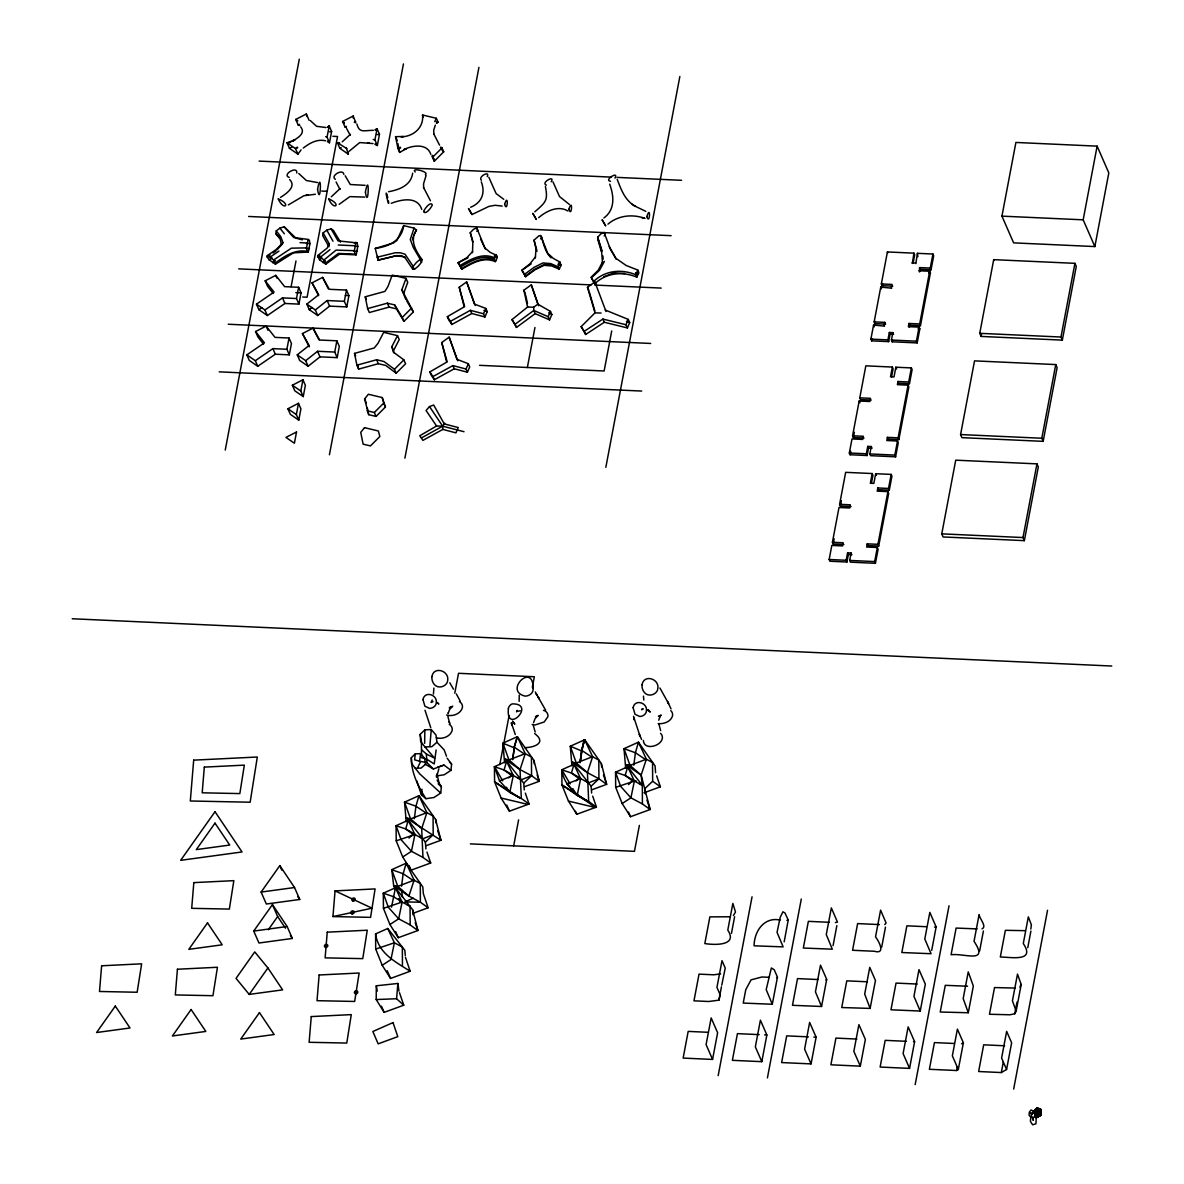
<?xml version="1.0" encoding="UTF-8"?>
<svg xmlns="http://www.w3.org/2000/svg" width="1184" height="1184" viewBox="0 0 1184 1184"><rect width="100%" height="100%" fill="white"/><g stroke="black" fill="none" stroke-linecap="round" stroke-linejoin="round"><path stroke-width="1.5" d="M399.496 992.695L403.759 1005.201L384.119 1012.379L376.201 999.548L376.305 985.798L397.883 983.46L398.964 991.141M421.519 756.073L421.415 741.598L420.187 734.361L424.849 729.832L431.242 729.536L436.008 735.086L436.94 742.235L444.148 749.857L446.501 756.191M329.344 243.948L327.11 248.152L317.667 255.596L319.502 259.784L325.837 264.136L339.586 254.101L356.192 254.856L357.79 246.405L357.154 242.912L338.032 240.885L331.076 228.838L326.799 230.17L323.128 232.908L322.729 235.675L328.93 246.716L329.344 243.948L323.128 232.908M472.475 252.71L472.845 242.72L470.255 232.656L473.6 229.237L476.752 227.95L477.803 230.332L476.738 231.339M348.348 152.588L348.303 154.142L339.852 148.326L337.425 142.761L339.127 142.938M519.154 701.372L519.214 695.23M433.892 688.096L433.433 694.046M424.849 729.832L424.642 743.33M429.851 746.438L431.242 729.536M343.848 174.403C343.168 168.187 329.788 175.854 335.368 179.332M406.216 821.711L404.543 802.145L418.973 795.663L435.608 819.417L440.922 840.27L426.196 845.657M535.331 258.068L536.012 248.773L534.043 240.115L539.12 235.631L541.473 236.4C543.426 243.786 545.365 252.414 551.108 257.831M504.576 762.733L502.919 743.167L517.334 736.685L533.969 760.424L539.282 781.292L524.556 786.679M571.946 765.796L570.288 746.231L584.704 739.748L601.339 763.488L606.652 784.356L591.926 789.743M625.67 768.238L624.012 748.673L638.442 742.19L655.078 765.93L655.596 772.723M355.585 122.174L353.187 116.032L342.605 121.478L345.047 127.043L346.379 127.472M332.941 916.579L335.057 890.886L375.091 888.918L370.577 917.348L332.941 916.579L372.028 908.187L335.057 890.886M436.156 775.949L444.192 774.795L450.956 770.34L444.015 765.086L433.403 768.978L426.995 762.674L426.358 753.986L421.637 749.872M403.759 1005.201L396.581 998.748L397.883 983.46M437.118 780.256L441.38 786.901L440.714 793.073L433.951 797.513L425.929 798.682L421.474 794.952L421.992 789.21M440.714 793.073L419.684 773.833L411.692 763.665L411.322 757.701L415.244 753.882L420.631 753.631L419.55 761.223L426.995 762.674M415.244 753.882L414.652 759.847L419.55 761.223M308.358 252.059L307.174 251.378L306.523 247.885L308.136 239.434L309.305 240.13L309.956 243.623L308.358 252.059L293.44 252.843L275.458 264.18L269.123 259.814L267.155 256.987L267.288 255.626L276.079 249.602L282.976 242.676L280.697 236.519L276.257 230.88L279.912 228.142L284.19 226.795L295.941 238.162L302.305 239.804M356.192 254.856L355.022 254.175L354.371 250.682L355.97 242.232M275.458 264.18L273.637 259.992L267.288 255.626M325.837 264.136L324.016 259.962L317.667 255.596M450.956 770.34L451.607 764.168L447.123 758.174M580.145 761.741L583.86 740.133M602.493 262.966L601.516 250.238L597.639 237.229L600.969 233.81L604.136 232.523L605.187 234.906L604.121 235.912M512.82 758.988L514.315 747.252L517.334 736.685L525.252 753.66L531.438 757.064L531.557 775.712L523.742 783.157L524.275 789.95M580.175 762.052L581.684 750.316L584.704 739.748L592.622 756.724L598.808 760.128L598.926 778.776L591.112 786.22L591.63 793.014M391.534 907.151L395.441 887.748L412.594 909.652L417.908 930.52L398.268 937.698L389.921 924.526L383.438 908.335L383.29 893.21L395.441 887.748L402.116 902.06L398.668 918.828L389.921 924.526M401.539 886.209L403.167 873.748L406.186 863.18L422.821 886.934L423.354 893.728L428.134 907.788L413.408 913.175M414.326 818.692L415.954 806.23L418.973 795.663L426.891 812.653L433.078 816.057L433.181 834.705L425.382 842.135L425.9 848.928M512.687 759.699L514.315 747.252L524.912 754.341M580.056 762.762L581.684 750.316L592.266 757.405M633.78 765.204L635.423 752.758L638.442 742.19L646.36 759.181L652.547 762.585L652.65 781.233L644.836 788.662L645.236 793.754M436.482 777.296L438.879 768.801M277.026 249.765L281.422 245.029L280.282 239.286L275.842 233.648L276.257 230.88M480.586 239.109L484.937 248.033L490.309 252.444L496.851 255.492L497.028 258.29L495.223 261.634C483.486 256.41 471.78 263.336 461.819 269.242L458.045 262.804L466.748 257.786L472.623 251.511M535.479 256.869L529.899 263.854L521.833 270.263L525.592 276.716L535.035 269.76L543.944 265.334L551.744 265.956L559.011 269.108L560.816 265.764L559.988 262.064L553.476 258.512L547.792 253.391L540.54 235.409M602.626 261.768L598.201 270.292L591.008 277.322L594.782 283.76C606.252 272.764 622.503 271.151 636.844 277.145L638.857 272.498L637.821 270.1L626.099 265.438L616.02 258.408L609.257 246.642M772.308 1004.254L766.196 989.617L771.361 967.964L774.232 969.74L777.459 977.14L772.308 1004.254L743.226 1003.07L745.757 989.72L751.056 979.864L761.874 976.992L768.86 977.303M780.182 920.072C764.08 916.564 754.223 931.334 754.075 945.809L783.142 946.874L777.044 932.356L780.226 917.245L782.935 911.784L784.992 913.027L788.233 920.057L784.178 941.813M225.256 450.024L299.286 59.2M291.116 286.661L295.985 260.954M255.566 331.535L264.432 342.812L246.864 354.874L249.306 360.454L257.742 366.27L275.324 354.208L289.325 354.845L286.883 349.265L289.029 338.017L275.014 337.381L266.148 326.103L255.566 331.535L257.994 337.1L263.544 344.159M265.172 280.8L274.052 292.078L256.469 304.155L258.911 309.72L267.362 315.536L284.93 303.474L298.93 304.11L296.503 298.531L298.634 287.283L284.634 286.646L275.754 275.369L265.172 280.8L267.599 286.38L273.149 293.425M327.761 127.132L329.196 125.918L331.624 131.483L329.492 142.746L327.065 137.181L329.196 125.918L327.465 127.117M289.325 354.845L291.456 343.582L289.029 338.017M298.93 304.11L301.062 292.848L298.634 287.283M298.782 420.142L296.34 414.578L298.472 403.315L287.904 408.746L290.332 414.326L298.782 420.142L300.914 408.88L298.472 403.315M303.237 396.61L300.81 391.031L302.941 379.783L292.359 385.214L294.786 390.794L303.237 396.61L305.368 385.348L302.941 379.783M302.438 333.562L309.113 345.462L297.243 354.845L299.685 360.424L308.121 366.241L319.991 356.858L337.174 357.627L334.732 352.062L336.863 340.8L319.68 340.03L313.02 328.131L302.438 333.562L309.231 346.838M312.043 282.828L318.718 294.727L306.848 304.11L309.29 309.69L317.741 315.506L329.596 306.123L346.779 306.893L344.337 301.328L346.468 290.065L329.3 289.296L322.625 277.396L312.043 282.828L318.585 295.689M375.017 144.152L377.341 145.543L374.914 139.964L377.045 128.716L375.062 129.9M337.174 357.627L339.305 346.379L336.863 340.8M346.779 306.893L348.91 295.645L346.468 290.065M375.343 129.914L377.045 128.716L379.472 134.28L377.341 145.543L375.313 144.167M329.418 454.76L403.448 63.936M404.898 458.178L478.928 67.37M454.774 693.188L458.534 673.296L534.339 676.745L532.326 687.312M527.368 367.499L534.946 327.48M499.796 764.627L509.09 715.565M513.678 845.85L518.592 819.876M611.714 330.958L604.121 370.992L479.564 365.323M605.838 467.325L679.853 76.501M639.39 825.381L634.461 851.34L470.359 843.881M731.446 933.436L734.613 916.742M720.568 973.899L713.745 974.802L699.034 974.136L693.972 1000.82L708.698 1001.501L718.925 1000.154L721.441 986.805M721.766 985.132L725.23 968.068L722.003 960.683L716.942 987.367L720.168 994.767L718.925 1000.154M712.561 1059.428L717.622 1032.729L711.155 1017.929L706.093 1044.628L712.561 1059.428L683.138 1058.082L688.185 1031.397L708.417 1032.315M718.17 1075.649L752.047 896.821M848.336 554.6L851.844 554.763L851.089 553.017L847.581 552.869L848.336 554.6L846.945 562.015L829.91 561.231L829.155 559.499L831.819 545.439L842.52 545.928L843.126 542.746L832.426 542.272L838.997 507.507L849.712 507.995L850.319 504.813L839.604 504.325L845.672 472.342L872.179 473.541L872.948 475.272L871.409 483.368M868.508 448.114L872.016 448.277L871.261 446.531L867.754 446.383L868.508 448.114L867.102 455.529L850.082 454.745L849.328 453.013L851.992 438.953L862.692 439.442L863.299 436.26L852.584 435.771L859.17 401.021L869.885 401.509L870.477 398.327L859.776 397.839L865.83 365.841L892.351 367.055L893.106 368.786L891.582 376.882M893.328 333.799L892.825 332.645L889.332 332.482L890.087 334.214L888.681 341.628L871.661 340.844L870.891 339.112L873.555 325.052L884.522 326.118M885.632 324.105L874.917 323.617L874.162 321.885L880.748 287.12L891.7 288.186M892.81 286.173L882.11 285.684L881.355 283.953L887.408 251.955L913.93 253.154L914.684 254.886L913.145 262.981M843.881 544.492L833.181 544.004L834.158 538.779M851.074 506.545L840.359 506.071L841.365 500.728M850.082 454.745L850.748 451.237M864.054 438.006L853.353 437.518L854.33 432.293M871.661 340.844L872.031 338.846M874.917 323.617L875.331 321.441M882.11 285.684L882.509 283.553M884.27 325.541L884.877 322.374L874.162 321.885M891.448 287.608L892.055 284.426L881.355 283.953M846.945 562.015L846.175 560.269L847.581 552.869M867.102 455.529L866.348 453.783L867.754 446.383M888.681 341.628L887.926 339.897L889.332 332.482M867.236 543.841L867.99 545.587L878.691 546.076L877.936 544.329L867.236 543.841L866.629 547.023L877.329 547.511L878.099 549.243L875.435 563.303L850.438 562.163L849.683 560.432L851.089 553.017M887.393 437.355L888.163 439.101L898.863 439.59L898.108 437.843L887.393 437.355L886.801 440.537L897.502 441.025L898.256 442.757L895.607 456.817L870.61 455.677L869.855 453.946L871.261 446.531M908.972 323.469L909.726 325.2L920.442 325.689L919.687 323.957L908.972 323.469L908.365 326.636L919.08 327.124L919.835 328.856L917.171 342.916L892.188 341.791L891.419 340.045L892.825 332.645M892.188 341.791L892.529 339.926M872.179 473.541L870.344 483.25L873.851 483.412L875.686 473.704L891.182 474.399L891.937 476.146L889.273 490.191L878.572 489.717L877.818 487.971L888.518 488.459L889.273 490.191M892.351 367.055L890.516 376.764L894.009 376.926L895.859 367.218L911.354 367.913L912.109 369.645L909.445 383.705L898.745 383.231L897.975 381.485L908.69 381.973L909.445 383.705M912.346 263.455L913.93 253.154M761.815 1061.663L766.862 1034.964L760.409 1020.179L755.348 1046.863L761.815 1061.663L732.378 1060.331L737.44 1033.632L759.181 1034.624M915.839 263.603L917.422 253.317L932.933 254.027L933.688 255.759L931.024 269.819L920.308 269.33L919.554 267.599L930.269 268.072L931.024 269.819M917.881 256.676L917.422 253.317M877.818 487.971L877.211 491.153L887.926 491.641L888.681 493.373L878.691 546.076M897.975 381.485L897.383 384.667L908.084 385.155L908.853 386.887L898.863 439.59M919.465 271.92L919.554 267.599M909.327 327.317L909.726 325.2M919.909 271.447L920.308 269.33M767.424 1077.899L801.287 899.056M875.435 563.303L874.68 561.571L877.329 547.511M877.936 544.329L887.926 491.641M888.518 488.459L891.182 474.399M895.607 456.817L894.838 455.085L897.502 441.025M898.108 437.843L908.084 385.155M908.69 381.973L911.354 367.913M917.171 342.916L916.416 341.184L919.08 327.124M919.687 323.957L929.662 271.254L918.947 270.766M930.269 268.072L932.933 254.027M920.442 325.689L930.417 272.986L929.662 271.254M821.563 1006.489L826.713 979.39L820.497 965.152L815.436 991.852L821.563 1006.489L792.481 1005.305L797.528 978.606L818.1 979.538M833.062 945.661L836.851 925.636M811.055 1063.898L816.116 1037.214L809.649 1022.414L804.602 1049.113L811.055 1063.898L781.632 1062.566L786.694 1035.867L808.435 1036.858M941.768 533.851L955.725 460.176L1036.947 463.862L1038.309 466.97L1024.352 540.644L943.13 536.959L941.768 533.851L1022.991 537.551L1024.352 540.644M960.579 434.558L974.536 360.868L1055.758 364.568L1057.12 367.662L1043.163 441.351L961.926 437.651L960.579 434.558L1041.802 438.243L1043.163 441.351M979.745 333.326L993.702 259.651L1074.924 263.336L1076.286 266.444L1062.329 340.119L981.107 336.434L979.745 333.326L1060.968 337.026L1062.329 340.119M1001.945 216.139L1015.902 142.45L1097.124 146.15L1108.816 172.879L1094.86 246.568L1013.622 242.868L1001.945 216.139L1083.168 219.824L1094.86 246.568M981.107 336.434L981.551 334.051M870.122 1008.413L875.464 980.5L869.752 967.387L864.69 994.086L870.122 1008.413L841.72 1007.54L846.782 980.855L867.472 981.788M881.695 947.17L885.484 927.146M860.309 1066.148L865.371 1039.448L858.903 1024.648L853.842 1051.348L860.309 1066.148L830.887 1064.801L835.934 1038.102L856.876 1039.064M909.564 1068.382L914.61 1041.683L908.158 1026.898L903.096 1053.582L909.564 1068.382L880.126 1067.05L885.188 1040.351L906.411 1041.313M920.234 1011.047L925.34 984.141L918.991 969.637L913.944 996.321L920.234 1011.047L890.975 1009.789L896.036 983.09L917.348 984.052M931.704 950.382L936.144 926.954L929.84 912.376L924.793 939.06L931.068 953.727L901.823 952.528L906.885 925.829L926.243 926.702M936.13 927.028L934.531 927.087M915.173 1084.603L949.035 905.775M1022.991 537.551L1036.947 463.862M1041.802 438.243L1055.758 364.568M1060.968 337.026L1074.924 263.336M1083.168 219.824L1097.124 146.15M954.363 1043.489L934.442 1042.586L929.381 1069.285L956.554 1070.514L957.234 1066.962M979.627 951.018L983.416 930.994M968.29 1012.749L973.337 986.05L968.246 971.872L963.184 998.571L968.29 1012.749L940.229 1012.024L945.276 985.325L967.55 986.228M958.315 1069.492L963.376 1042.793L957.397 1029.133L952.35 1055.832L958.315 1069.492L956.554 1070.514M1004.624 1045.783L983.682 1044.821L978.635 1071.52L1001.324 1072.556L1003.336 1061.87M1015.043 988.078L994.53 987.56L989.469 1014.259L1009.982 1014.777L1014.792 1013.756L1017.012 1002.078M1027.756 947.748L1030.909 931.068M1016.138 1011.166L1021.2 984.481L1017.5 974.106L1012.438 1000.806L1016.138 1011.166L1014.792 1013.756M1006.578 1069.478L1011.639 1042.778L1006.652 1031.368L1001.59 1058.067L1006.578 1069.478L1001.324 1072.556M1013.667 1089.088L1047.544 910.259M658.763 720.168L660.287 715.832L658.437 716.187M436.141 749.975L434.202 763.932L427.261 759.536L421.489 757.627M412.654 269.005L413.186 266.356L416.502 262.33L420.231 259.296L422.052 259.592L421.519 262.241L418.218 266.267L414.474 269.301L412.654 269.005L405.12 257.86L401.42 255.655L396.211 255.67L378.022 260.184L375.284 248.388C388.796 246.76 401.761 240.382 403.685 225.626L414.074 228.112L416.442 230.007C409.383 240.352 415.806 250.89 422.052 259.592M495.223 261.634L494.187 259.252L496.2 254.604M559.011 269.108L557.96 266.726L559.988 262.064M636.844 277.145L635.808 274.762L637.821 270.1M355.348 122.87L355.629 121.612L354.297 122.292M412.506 239.73L413.26 236.726M448.322 712.635L448.085 713.582L449.58 709.497L452.717 706.212L449.254 707.736L451.134 707.292M533.54 722.728L535.05 718.644L538.172 715.358L535.494 716.705L536.604 716.438M517.334 736.685L513.945 747.726L502.919 743.167L508.928 759.891L520.042 769.6L531.557 775.712L539.282 781.292L537.166 775.032M584.704 739.748L581.314 750.789L570.288 746.231L576.297 762.955L587.412 772.664L598.926 778.776L606.652 784.356L603.47 774.972M296.755 173.042C297.776 165.168 281.333 174.847 289.236 177.393M425.382 842.135L408.228 820.231L396.078 825.692L396.226 840.818L402.723 857.009L411.055 870.181L430.695 863.003L422.954 857.423L421.682 828.593L426.891 812.653L410.567 818.869L406.452 818.085L440.922 840.27L437.74 830.887M520.042 769.6L525.252 753.66L508.928 759.891L504.828 759.107L520.042 769.6L521.315 798.445L529.056 804.01L509.416 811.203L501.084 798.031L494.586 781.84L494.438 766.699L506.604 761.253L523.742 783.157M587.412 772.664L592.622 756.724L576.297 762.955L572.183 762.17L587.412 772.664L588.685 801.509L596.425 807.074L576.786 814.266L568.453 801.094L561.956 784.903L561.808 769.763L573.959 764.316L591.112 786.22M636.089 780.892L632.419 780.804L625.182 775.49L627.698 766.758L634.372 781.055L642.305 785.303L641.151 775.106L646.36 759.181L630.021 765.397L625.922 764.612L641.151 775.106L650.149 809.516L630.524 816.708L622.177 803.536L615.695 787.345L615.547 772.22L627.698 766.758L642.305 785.303L642.424 803.951L650.149 809.516L646.967 800.147M788.233 920.057L786.886 920.353M432.219 699.966L431.109 702.438L433.018 701.535M426.062 175.528L423.576 183.683L423.65 187.916M414.074 228.112L410.286 239.434L413.349 247.589L420.231 259.296M413.793 235.32L416.442 230.007M401.85 289.74L406.038 278.418L392.2 275.088L388.012 286.424L384.963 291.382L365.234 296.799L367.617 308.595L369.334 312.532L389.077 307.115L396.418 308.861L403.966 321.338L413.364 311.94L401.85 289.74L405.816 299.463M403.581 293.676L407.755 282.34L406.038 278.418M412.668 173.19C411.04 185.192 399.807 189.662 388.574 191.719M466.659 281.896L474.429 304.066L485.825 308.447L483.516 313.775L484.907 316.957L471.794 313.508L451.844 324.49L448.721 319.858L447.33 316.676L464.172 306.908L459.229 287.268L466.659 281.896L475.228 305.546M485.825 308.447L487.216 311.644L484.907 316.957M449.165 337.159L456.935 359.329L468.331 363.71L466.022 369.023L467.414 372.22L454.301 368.772L434.35 379.753L431.228 375.121L429.836 371.939L446.679 362.171L441.736 342.531L449.165 337.159L457.734 360.794M550.456 311.392L548.162 316.705L549.554 319.887L551.848 314.574L550.456 311.392L537.832 304.184L531.305 284.841L523.876 290.213L527.576 307.026L511.976 319.621L516.476 327.435L535.198 313.627L549.554 319.887M605.246 310.016L628.304 319.428L625.996 324.742L627.387 327.924L604.314 322.255L585.651 334.48L581.152 326.666L594.99 312.857L601.087 313.05M628.304 319.428L629.696 322.61L627.387 327.924M467.414 372.22L469.722 366.892L468.331 363.71M517.201 710.415L516.668 711.628L517.186 710.578L516.579 711.584L520.176 710.77M435.342 125.119L433.729 130.048L433.803 134.266M417.819 767.38L420.335 762.067M391.874 346.601L397.513 335.649L383.675 332.334L378.036 343.271L374.248 347.963L354.519 353.38L356.902 365.175L358.619 369.112L378.347 363.695L385.703 365.442L396.181 373.197L405.579 363.784L403.862 359.862L393.369 352.107L391.874 346.601L394.346 353.276M393.591 350.523L399.23 339.586L397.513 335.649M1019.853 987.056L1021.2 984.481M604.447 261.338L599.474 270.337L591.452 277.752L594.782 283.76M300.692 126.88L301.284 127.739C304.998 133.422 298.768 137.359 292.404 141.207L294.994 139.801L287.046 142.79L289.473 148.355L297.924 154.172L301.076 149.88M346.29 147.867L348.303 154.142L347.741 152.322M434.75 121.656L436.363 118.296L438.08 122.233L436.807 122.899M281.422 245.029L282.976 242.676M444.725 423.206L442.668 426.181L421.4 437.962L419.743 435.771L436.57 426.003L442.668 426.181L464.01 431.716M261.116 892.07L279.824 865.608L294.52 887.526L299.744 899.47L266.341 904.014L261.116 892.07L294.52 887.526M253.731 931.068L272.438 904.591L287.135 926.51L292.359 938.453L258.956 943.012L253.731 931.068L287.135 926.51M268.294 929.766L277.648 916.534L272.438 904.591M249.217 994.412L267.91 967.95L254.738 951.906L236.045 978.369L249.217 994.412L282.621 989.868L267.91 967.95M349.043 151.33L359.714 142.568L373.034 143.56M1030.82 929.055L1031.382 924.837L1028.334 916.845L1023.287 943.544C1035.852 962.222 1010.736 957.072 1000.317 956.998L1005.379 930.313L1025.211 930.668M642.424 708.683L641.61 709.704L643.341 708.935M364.598 398.949L368.387 394.257L382.225 397.572L385.436 407.015L376.038 416.428L368.698 414.681L364.598 398.949L366.315 402.886M421.4 437.962L422.866 440.404L442.816 429.407L455.929 432.856L458.238 427.542L444.252 423.902L433.684 405.032L429.496 406.571L426.062 410.508L436.57 426.003M603.884 217.974C615.591 209.435 613.771 195.375 609.701 184.171M440.448 147.349L441.987 147.896L443.704 151.818L434.306 161.231L432.589 157.294L441.987 147.896L440.981 147.29M403.966 321.338L402.249 317.416L411.647 308.003M396.181 373.197L394.464 369.26L403.862 359.862M366.981 410.744L374.322 412.506L383.72 403.093L382.225 397.572M409.057 838.109L412.95 834.291L405.727 828.963L396.078 825.692L401.139 839.782L411.455 851.311L422.954 857.423M508.72 777.844L511.31 775.298L504.088 769.985L494.438 766.699L499.515 780.804L509.816 792.333L520.694 798.43L494.586 781.84L509.209 791.918L506.441 787.197M576.075 780.907L578.68 778.362L571.458 773.048L561.808 769.763C564.309 788.899 581.67 797.217 595.3 807.488L568.453 801.094M628.512 784.622L632.419 780.804M403.685 225.626L396.892 240.5L393.28 243.031L375.284 248.388M540.511 238.813L541.576 237.806M487.275 176.608C490.25 170.126 477.566 176.756 481.4 180.264M594.99 312.857L587.471 287.312L594.901 281.94L596.292 285.122M297.228 147.082L295.482 148.607L297.924 154.172M436.363 118.296L422.525 114.981C424.035 126.954 414.06 136.545 401.05 136.885L403.448 136.471L395.56 136.678L397.942 148.474L399.659 152.41L406.408 148.607L403.996 149.51C413.083 145.07 427.335 143.338 430.843 154.394M436.94 742.235L431.805 746.69L424.938 746.926L420.646 741.436L420.187 734.361M420.631 753.631L424.656 758.308L425.426 764.331L421.104 768.09L415.318 768.298M733.414 915.558L735.486 912.035L732.852 903.422L727.79 930.106C738.194 945.927 714.485 945.143 704.82 943.559L709.882 916.875L729.492 916.771M534.798 211.803C546.49 201.783 547.94 200.007 545.395 186.376M334.732 352.062L317.549 351.278L305.694 360.676L297.243 354.845M344.337 301.328L327.169 300.544L315.299 309.942L306.848 304.11M329.981 249.632L320.538 257.091M331.268 196.825L340.148 188.522L339.912 189.351L336.093 181.981M339.157 204.329L349.872 196.618L364.731 197.092M317.534 256.958L319.872 255.122M319.502 259.784L321.841 257.934M324.016 259.962L336.064 250.12L354.371 250.682M322.966 262.656L325.319 260.82M325.985 262.774L338.417 253.42L355.022 254.175M309.29 309.69L312.102 307.485M551.211 181.759C555.562 174.418 540.318 182.824 546.357 185.089M614.955 178.148C619.306 170.289 603.426 180.323 610.5 181.285M521.833 270.263L531.187 263.899M303.282 148.044C309.927 142.938 317.238 138.765 325.659 140.807M525.592 276.716L524.556 274.318L533.999 267.377L542.894 262.952L550.708 263.573L557.96 266.726M516.476 327.435L515.084 324.253L533.806 310.445L533.673 307.218L537.832 304.184M525.222 276.198L534.916 269.094L544.063 264.58L552.129 265.201L559.662 268.413M538.661 217.693C546.505 210.826 558.36 205.217 567.832 210.959M280.46 197.402C288.955 192.163 295.926 185.799 289.592 179.509M267.155 256.987L270.085 254.974M273.016 252.976L275.931 250.964M270.159 257.12L278.95 251.082M269.123 259.814L272.054 257.801M273.637 259.992L291.397 248.166L306.523 247.885M272.586 262.685L275.517 260.672M275.606 262.818C284.693 255.951 295.216 249.099 307.174 251.378M258.911 309.72L261.842 307.707M256.469 304.155L264.92 309.971L282.488 297.894L296.503 298.531M246.864 354.874L255.315 360.706L272.882 348.629L286.883 349.265M593.732 281.378C605.216 270.381 621.467 268.768 635.808 274.762M288.363 204.906L303.844 195.774L315.388 194.25M607.94 224.146C618.152 215.414 632.256 213.89 644.688 218.3L641.906 217.619L644.836 218.344M585.651 334.48L584.274 331.298L602.922 319.073L625.996 324.742M402.723 857.009L411.455 851.311L414.903 834.542L408.228 820.231L405.727 828.963L415.066 834.32M622.177 803.536L630.909 797.838L634.372 781.055L615.695 787.345M382.21 965.271L390.942 959.573L394.39 942.79L387.73 928.478L375.58 933.939L375.713 949.065L382.21 965.271L390.557 978.443L410.182 971.25L405.402 957.19M342.25 141.828L350.405 134.34L350.168 135.168L346.542 128.42M470.684 207.259C482.021 202.508 485.544 192.844 481.281 181.833M961.615 1043.829L963.376 1042.793M458.045 262.804L468.02 257.831M289.473 148.355L292.122 146.86M458.489 263.218L460.058 265.542C470.314 259.4 482.391 252.384 494.483 257.757M461.449 268.724C471.691 262.582 483.782 255.566 495.874 260.939M461.819 269.242L460.783 266.859C470.744 260.954 482.436 254.012 494.187 259.252M451.844 324.49L450.453 321.308L470.403 310.326L483.516 313.775M434.35 379.753L432.959 376.571L452.91 365.59L466.022 369.023M400.37 147.201L397.942 148.474L400.606 148.015M299.892 125.578L298.161 125.016L295.734 119.436L306.316 114.004L309.098 120.28M298.161 125.016L299.493 124.335M345.047 127.043L346.364 126.362M436.378 123.092L438.08 122.233L436.363 121.819M339.852 148.326L341.184 147.66M404.854 901.912L413.26 898.182M513.427 775.342L504.088 769.985L506.604 761.253L513.264 775.55L521.212 779.797L531.557 775.712M396.226 840.818L414.903 834.542L422.851 838.775L433.181 834.705M580.796 778.406L571.458 773.048L573.959 764.316L580.634 778.613L588.581 782.861L598.926 778.776M603.766 276.76L613.638 272.882L624.619 273.474M499.515 780.804L513.264 775.55L509.816 792.333L521.315 798.445M566.87 783.867L580.634 778.613L577.185 795.396L588.685 801.509M644.022 792.777L660.391 786.798L656.661 775.86M297.776 147.793L295.482 148.607L287.046 142.79L290.672 142.406M437.68 767.114L444.015 765.086M377.074 257.239L395.278 252.754L400.532 252.814L405.002 254.205L413.186 266.356M378.022 260.184L396.566 255.7L404.898 256.928M367.617 308.595L387.36 303.178L394.701 304.939L402.249 317.416M356.902 365.175L376.63 359.758L383.971 361.52L394.464 369.26M391.268 203.308C402.027 199.193 417.567 196.248 421.756 209.435M383.438 908.335L402.116 902.06L410.064 906.293L410.167 924.941L417.908 930.52L415.244 922.706M375.713 949.065L394.39 942.79L402.338 947.037L404.869 950.397L405.268 955.488M884.774 924.6L886.091 923.002L880.6 910.126L875.538 936.825C879.298 941.961 885.795 954.511 874.354 951.27L852.569 950.278L857.63 923.594L879.416 924.586M308.018 194.694L305.975 195.108M329.537 131.838L331.624 131.483M425.382 174.684C429.762 171.784 410.108 166.988 415.199 171.991M981.995 928.863C987.352 926.687 979.405 918.606 979.094 914.61L974.032 941.31C989.321 964.353 964.368 952.928 951.078 954.763L956.124 928.064L977.126 928.907M377.119 134.621L379.472 134.28M776.586 977.658L777.37 977.555M825.84 979.893L826.624 979.79M373.389 130.329C363.651 130.358 359.359 133.378 356.843 123.935M326.014 127.532L316.602 126.318L310.312 120.561M376.201 999.548L396.581 998.748M524.66 747.637C534.162 747.652 547.112 742.797 534.665 733.592M346.838 148.577L337.425 142.761L339.734 143.19M405.683 901.912L420.394 902.223L428.134 907.788M835.401 922.573L837.473 922.114L831.346 907.891L826.284 934.59L832.308 949.183L803.329 948.044L808.376 921.344L829.436 922.306M527.576 307.026L533.673 307.218M332.896 136.293L337.544 136.5L307.1 297.214L302.704 297.021M259.118 161.098L611.492 177.126M617.027 177.378L681.599 180.308M365.101 185.34L350.272 184.512L345.166 175.75M321.708 191.053L327.169 191.305M248.64 216.465L671.121 235.675M912.094 262.878L915.587 263.026M308.136 239.434L293.765 237.525L284.19 226.795M353.942 242.764L357.154 242.912M300.026 242.646L307.026 242.972M306.449 243.46L309.956 243.623M338.254 244.999L354.874 245.754M354.593 246.272L357.79 246.405M928.641 272.912L930.417 272.986M305.96 248.374L309.453 248.536M354.09 251.186L357.302 251.334M238.709 268.872L591.082 284.9M594.768 285.063L661.19 288.082M295.808 292.611L301.062 292.848M345.343 295.482L348.91 295.645M918.059 328.782L919.835 328.856M890.087 334.214L893.594 334.376M870.891 339.112L887.926 339.897M891.419 340.045L916.416 341.184M228.216 324.238L650.697 343.449M871.246 400.059L860.531 399.585L859.776 397.839M219.203 371.85L641.684 391.06M849.328 453.013L866.348 453.783M869.855 453.946L894.838 455.085M829.155 559.499L846.175 560.269M849.683 560.432L874.68 561.571M72.224 618.758L1111.776 666.03M764.612 1034.86L766.862 1034.964M813.867 1037.11L816.116 1037.214M913.486 1041.639L914.61 1041.683M317.519 182.558L306.345 180.501L298.768 173.515M658.171 723.602C663.75 724.223 671.106 721.648 672.556 715.669A7.844 6.66 -23.6 0 0 671.668 711.658L670.766 710.622M369.275 142.85L367.558 142.657M413.749 880.852L403.167 873.748L391.756 869.663L397.78 886.387L414.104 880.171L408.894 896.11L393.665 885.602L397.78 886.387L408.894 896.11L420.394 902.223L420.29 883.575L414.104 880.171L406.186 863.18L391.756 869.663L393.665 885.602L394.968 888.844M502.194 206.06L495.075 205.291L488.933 206.401L472.031 214.526L468.494 208.517L472.002 214.541M501.084 798.031L527.946 804.424M625.922 764.612L628.97 765.56M406.452 818.085L409.516 819.047M393.665 885.602L396.714 886.55M373.256 139.446L374.914 139.964M446.575 715.032C452.421 716.882 460.768 713.908 462.411 707.573A7.844 6.66 -23.6 0 0 461.523 703.562L460.62 702.526A6.542 5.565 -23.6 0 0 459.436 701.727M436.348 737.75C442.194 739.6 450.542 736.626 452.184 730.306A7.844 6.66 -23.6 0 0 451.296 726.295L450.394 725.244A6.542 5.565 -23.6 0 0 449.21 724.445M325.659 136.663L327.065 137.181M494.305 255.907L497.25 256.987M635.571 272.66L638.65 273.8M483.96 310.386L487.216 311.644M433.403 768.978L425.426 764.331M626.395 321.264L629.696 322.61M645.828 211.374L634.831 206.046M340.548 242.158L333.311 230.244L331.076 228.838M572.183 762.17L576.726 764.109M504.828 759.107L509.357 761.046M548.162 316.705L533.806 310.445L535.198 313.627M503.762 199.312L496.081 193.525L488.844 177.289M557.975 264.372L560.816 265.764M426.358 753.986L434.528 758.16L424.938 746.926M642.424 803.951L630.909 797.838L620.608 786.309L615.547 772.22L625.182 775.49L634.535 780.848M410.167 924.941L398.668 918.828L388.352 907.299L383.29 893.21L392.94 896.48L402.279 901.838M410.182 971.25C395.56 961.941 378.214 953.268 375.58 933.939M646.967 709.778L650.312 712.072L648.21 709.601M558.419 263.026L561.024 264.461M569.341 204.432L559.514 196.529L552.958 181.833M548.695 312.768L551.848 314.574M639.197 783.527L642.305 785.303M585.473 781.07L588.581 782.861M518.104 778.021L521.212 779.797M419.728 836.999L422.851 838.775M406.941 904.517L410.064 906.293M275.842 233.648L281.407 239.286M443.704 151.818L440.877 148.577M327.435 141.37L329.492 142.746L327.716 141.384M646.005 759.847L635.423 752.758L624.012 748.673L630.021 765.397L641.151 775.106M426.536 813.334L415.954 806.23L404.543 802.145L410.567 818.869L421.682 828.593M295.734 119.436L297.835 120.857M632.286 204.329L635.053 206.208C624.96 200.17 621.496 190.432 617.175 179.302M292.359 385.214L300.81 391.031M287.904 408.746L296.34 414.578M597.639 237.229L602.079 251.008M652.65 781.233L660.391 786.798M344.322 122.751L342.605 121.478L344.085 123.447M437.488 702.867L438.82 704.036L437.177 702.482M449.461 762.082L451.607 764.168M438.139 783.778L441.38 786.901L439.308 783.808L436.926 774.055M605.586 225.67L602.064 219.736L605.616 225.759M660.539 733.355L661.442 734.391A7.844 6.66 -23.6 0 1 662.33 738.402C660.953 746.379 644.007 750.774 643.356 740.474M566.618 783.142L576.578 794.982L588.063 801.494L561.956 784.903L576.578 794.982L572.893 788.677M512.864 721.737L514.788 724.134L512.539 721.086M279.912 228.142L284.352 233.781M387.73 928.478L402.338 947.037L402.456 965.685M581.152 326.666L584.274 331.298M511.976 319.621L515.084 324.253M447.33 316.676L450.453 321.308M429.836 371.939L432.959 376.571M522.277 270.692L524.556 274.318M429.496 406.571L442.668 426.181L442.816 429.407M297.776 896.54L299.744 899.47M277.648 916.534L285.492 928.226M290.391 935.538L292.359 938.453M439.56 145.129L433.729 133.836M539.386 699.004L538.143 697.095L545.646 710.237M537.329 695.585L536.071 693.528L538.912 698.294M419.624 259.133L421.519 262.241M412.58 266.178L414.474 269.301M406.748 301.017L413.364 311.94M430.428 200.762L423.576 187.486M425.929 798.682C418.056 786.354 411.248 772.664 411.322 757.701M453.457 689.147L449.816 682.813M561.808 769.763L570.126 783.956M494.438 766.699L502.756 780.892M616.228 259.326L610.308 249.025L604.136 232.523M667.539 701.49L668.59 703.622L659.917 687.993M318.94 339.852L313.02 328.131M326.799 230.17L333 241.21M328.338 288.792L322.625 277.396M536.87 694.845L535.301 691.944M460.058 265.542L460.783 266.859M456.358 693.942L460.191 701.091M667.909 702.216L671.017 708.876M641.61 739.438L639.286 734.287L640.011 736.048M485.248 248.936L476.752 227.95M449.017 721.707L449.994 723.779M639.848 735.634L633.514 716.32M993.702 259.651L994.042 260.421M887.408 251.955L887.793 252.814M880.748 287.12L881.503 288.852M884.877 322.374L885.38 323.528M895.859 367.218L896.614 368.949M873.555 325.052L874.325 326.799M859.17 401.021L859.924 402.752M875.686 473.704L876.441 475.435M852.584 435.771L853.353 437.518M839.604 504.325L840.359 506.071M832.426 542.272L833.181 544.004M602.922 319.073L604.314 322.255M587.471 287.312L588.862 290.509M531.305 284.841L538.69 305.753M523.876 290.213L525.267 293.395M423.176 116.446L422.525 114.981L423.191 116.95M395.56 136.678L397.276 140.615M470.403 310.326L471.794 313.508M459.229 287.268L464.661 306.523M452.91 365.59L454.301 368.772M441.736 342.531L447.167 361.786M394.701 304.939L396.418 308.861M387.36 303.178L389.077 307.115M365.234 296.799L366.374 299.419M376.63 359.758L378.347 363.695M535.183 732.052L533.348 725.614M383.72 403.093L385.436 407.015M354.519 353.38L355.659 355.999M327.169 300.544L329.596 306.123M374.322 412.506L376.038 416.428M315.299 309.942L317.741 315.506M317.549 351.278L319.991 356.858M275.754 275.369L276.967 278.151M282.488 297.894L284.93 303.474M305.694 360.676L308.121 366.241M264.92 309.971L267.362 315.536M266.148 326.103L267.969 330.277M272.882 348.629L275.324 354.208M255.315 360.706L257.742 366.27M279.824 865.608L281.777 870.092M1040.647 1108.92L1041.298 1110.429M1040.292 1108.831L1041.313 1111.169M1039.937 1108.727L1041.313 1111.909M1039.582 1108.638L1041.313 1112.649M1039.226 1108.55L1041.328 1113.389M1038.856 1108.461L1041.328 1114.144M1038.501 1108.372L1041.328 1114.884M1038.146 1108.283L1041.136 1115.15M1037.791 1108.194L1040.884 1115.298M1037.436 1108.106L1040.618 1115.446M1037.08 1108.017L1040.366 1115.594M1036.784 1108.061L1040.114 1115.728M1036.562 1108.283L1039.863 1115.876M1036.34 1108.505L1037.746 1111.732M1037.924 1112.161L1039.611 1116.024M1036.118 1108.712L1037.273 1111.391M1037.909 1112.842L1039.345 1116.172M1035.896 1108.934L1036.932 1111.347M1037.746 1113.226L1039.093 1116.32M1035.674 1109.156L1036.636 1111.406M1037.554 1113.508L1038.842 1116.453M1035.452 1109.378L1036.385 1111.524M1037.332 1113.715L1038.59 1116.601M1035.216 1109.6L1036.148 1111.717M1037.08 1113.863L1038.324 1116.749M1034.994 1109.808L1035.941 1111.968M1036.799 1113.966L1038.072 1116.897M1034.772 1110.03L1035.763 1112.294M1036.488 1113.966L1037.82 1117.03M1034.55 1110.252L1035.66 1112.782M1036.104 1113.833L1037.569 1117.178M1034.328 1110.474L1035.6 1113.389M1035.704 1113.626L1037.317 1117.326M1034.106 1110.696L1035.364 1113.582M1035.467 1113.818L1037.051 1117.474M1033.884 1110.903L1035.127 1113.774M1035.23 1113.996L1036.799 1117.622M1033.706 1111.214L1034.89 1113.952M1034.994 1114.188L1036.518 1117.681M1033.662 1111.865L1034.579 1113.981M1034.816 1114.529L1036.015 1117.282M1033.632 1112.501L1034.135 1113.67M1034.786 1115.195L1035.526 1116.882M628.526 812.091L630.524 816.708M575.454 811.188L576.786 814.266M506.752 805.046L509.416 811.203M409.057 865.563L411.055 870.181M395.604 931.542L398.268 937.698M387.212 970.732L390.557 978.443M381.455 1006.222L384.119 1012.379M398.86 898.567L400.162 901.808M515.306 734.494L511.473 723.291L511.991 725.082M449.565 722.936L447.892 716.468M430.739 727.598L424.997 710.237M594.901 281.94L606.03 311.54M421.474 794.952L416.724 780.878M433.418 158.7L434.306 161.231L433.936 158.656M592.696 796.136L596.425 807.074M525.341 793.073L529.056 804.01M426.965 852.066L430.695 863.003M386.739 193.836C384.415 189.026 389.817 210.249 388.456 201.073M511.281 722.788L511.828 724.534M432.249 156.036L432.796 157.783L432.486 155.326L432.589 157.294M660.628 730.632L658.94 724.06M597.639 238.887L601.398 251.659M589.366 292.211L594.871 310.933M386.976 194.62L387.76 197.713M473.023 241.743L470.255 232.656M633.854 718.111L634.298 719.931L633.928 718.407M537.048 251.171L534.043 240.115M525.637 295.082L527.487 303.489M306.316 114.004L306.804 116.254M397.883 143.56L398.475 146.505M398.771 147.985L399.659 152.41M367.336 407.932L368.698 414.681M357.938 365.738L358.619 369.112M643.445 696.118L643.815 700.025M376.305 985.798L377.237 991.141M377.681 256.262L378.362 260.184M401.539 889.82L402.471 897.146M602.878 255.922L603.189 259.207M601.339 763.488L601.605 766.892M533.969 760.424L534.236 763.828M435.608 819.417L435.875 822.806M412.594 909.652L412.979 914.758M353.187 116.032L353.291 118.148M532.149 724.43A7.563 6.423 -23.6 0 0 535.212 724.934L544.226 721.959L547.881 716.72A7.844 6.66 -23.6 0 0 546.993 712.709L546.076 711.673A6.542 5.565 -23.6 0 0 543.456 710.37M1030.45 1113.478L1031.915 1114.396L1030.598 1117L1029.059 1115.21L1029.34 1112.102L1031.131 1109.985L1033.188 1111.08L1032.004 1114.188L1031.042 1112.708L1030.45 1113.478M533.111 688.096L533.096 689.739A6.542 5.565 -23.6 0 1 531.024 693.824L529.751 694.771A7.844 6.66 -23.6 0 1 525.148 696.118C503.259 691.056 533.244 661.738 533.111 688.096M1033.144 1120.094L1031.96 1116.571L1030.731 1117.518L1030.435 1121.411L1032.611 1124.8L1035.985 1123.764L1036.163 1118.273L1034.372 1116.734L1033.114 1117.578L1033.144 1120.094M317.564 189.322C320.657 208.843 321.9 166.219 317.564 189.322M365.412 192.119C368.49 211.64 369.748 169.016 365.412 192.119M504.621 204.388C507.655 213.712 508.558 191.512 504.621 204.388M568.882 209.287C571.872 218.626 572.893 196.44 568.882 209.287M646.864 216.598C649.898 225.922 650.8 203.722 646.864 216.598M422.984 699.64L424.893 706.197L429.526 708.372A6.601 5.609 -23.6 0 0 433.403 707.248L434.469 706.434A5.52 4.677 -23.6 0 0 436.215 703C437.843 694.638 424.523 690.479 422.984 699.64M431.923 676.597C431.331 681.288 434.469 687.09 439.693 686.972A7.844 6.66 -23.6 0 0 444.296 685.625L445.554 684.663A6.542 5.565 -23.6 0 0 447.641 680.593C449.55 670.662 433.758 665.734 431.923 676.597M633.129 707.736L635.038 714.292L639.671 716.468A6.601 5.609 -23.6 0 0 643.548 715.343L644.614 714.529A5.52 4.677 -23.6 0 0 646.36 711.096C647.988 702.734 634.668 698.575 633.129 707.736M642.068 684.692C641.476 689.384 644.614 695.186 649.838 695.067A7.844 6.66 -23.6 0 0 654.441 693.72L655.699 692.758A6.542 5.565 -23.6 0 0 657.786 688.688C659.695 678.758 643.904 673.829 642.068 684.692M508.38 708.624C505.775 735.501 536.781 703.414 512.228 703.888A5.994 5.091 -23.6 0 0 508.706 707.381L508.38 708.624M101.617 965.789L99.5 991.482L137.137 992.251L141.651 963.82L101.617 965.789M193.688 760.143L190.313 800.991L250.15 802.219L257.313 757.02L193.688 760.143M177.422 969.237L175.306 994.93L212.942 995.7L217.442 967.269L177.422 969.237M193.821 882.613L191.704 908.32L229.341 909.09L233.855 880.659L193.821 882.613M204.314 767.114L202.198 792.806L239.834 793.591L244.333 765.145L204.314 767.114M311.259 1016.582L309.128 1042.29L346.764 1043.06L351.278 1014.629L311.259 1016.582M319.132 974.98L317.016 1000.687L354.652 1001.457L359.152 973.026L319.132 974.98M327.243 932.178L325.126 957.871L362.763 958.64L367.262 930.21L327.243 932.178M423.62 211.522C425.322 215.503 431.464 207.54 432.338 204.876C430.636 200.895 424.508 208.858 423.62 211.522M296.533 431.982L294.402 443.23L285.951 437.414L296.533 431.982M278.27 198.912C283.553 211.418 291.974 204.492 278.27 198.912M328.649 198.882C333.932 211.388 342.354 204.462 328.649 198.882M215.014 811.706L180.664 860.324L242.039 851.962L215.014 811.706M215.014 823.132L196.322 849.609L229.726 845.05L215.014 823.132M115.307 1006.06L96.6 1032.522L130.018 1027.978L115.307 1006.06M207.511 922.884L188.818 949.346L222.222 944.802L207.511 922.884M191.112 1009.508L172.405 1035.97L205.809 1031.427L191.112 1009.508M259.459 1012.616L240.752 1039.078L274.155 1034.52L259.459 1012.616M660.287 715.832L659.429 717.001L661.19 715.032L659.251 716.039L660.346 715.713M364.524 427.661L360.735 432.352L363.118 444.148L370.459 445.909L379.857 436.496L378.362 430.976L364.524 427.661M532.8 213.401L536.293 219.425L532.874 213.46M393.014 1022.591L372.827 1031.516L378.17 1043.844L397.794 1036.651L393.014 1022.591M353.158 901.054A1.746 1.48 -23.6 0 0 355.185 898.937A1.746 1.48 -23.6 0 0 352.314 898.626A1.746 1.48 -23.6 0 0 353.158 901.054M352.092 913.9A1.746 1.48 -23.6 0 0 354.12 911.784A1.746 1.48 -23.6 0 0 351.248 911.473A1.746 1.48 -23.6 0 0 352.092 913.9M355.703 993.805A1.746 1.48 -23.6 0 0 357.731 991.689A1.746 1.48 -23.6 0 0 354.874 991.378A1.746 1.48 -23.6 0 0 355.703 993.805M325.718 947.407A1.746 1.48 -23.6 0 0 327.746 945.291A1.746 1.48 -23.6 0 0 324.875 944.98A1.746 1.48 -23.6 0 0 325.718 947.407"/></g></svg>
